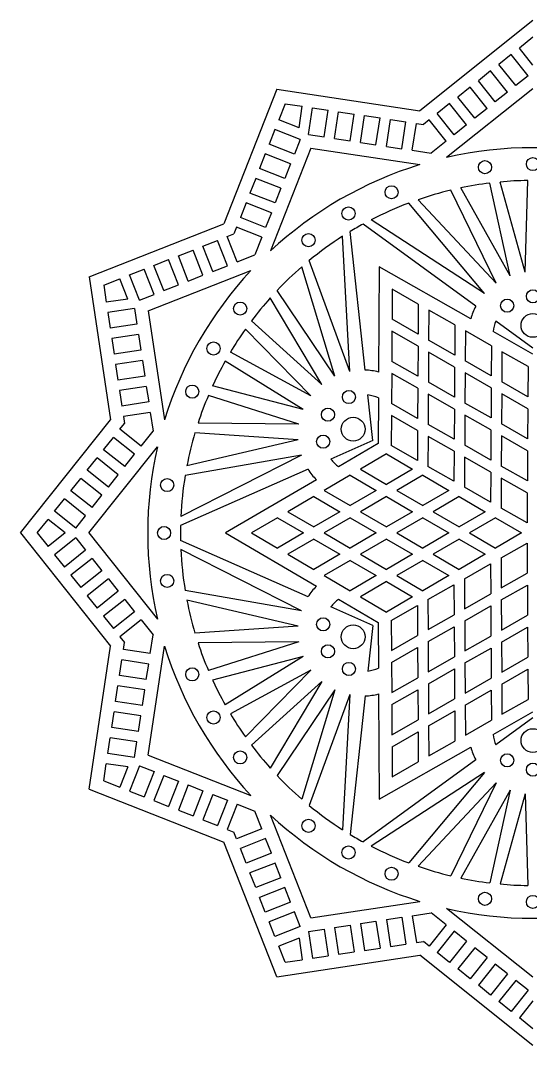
# Model space of a CAD drawing. Extents: x 188 to 724, y -185 to -14.
# Drawn here: x 188.3 to 266.1, y -177.6 to -21.3 of the extents above; entities that cross this region are included whole.
import ezdxf

# ---------------------------------------------------------------- set-up
doc = ezdxf.new("R2010")
doc.units = 0
doc.layers.get('0').update_dxf_attribs({"linetype": 'CONTINUOUS'})

msp = doc.modelspace()

# ---------------------------------------------------------------- linework, layer by layer
for p, q in [((266.469213, -21.266505), (249.208941, -35.019513)), ((266.469213, -23.823763), (264.400084, -25.472448)), ((263.148744, -26.469517), (261.271734, -27.965122)), ((265.728591, -29.707271), (263.148744, -26.469517)), ((266.469213, -28.069242), (264.400084, -25.472448)), ((263.85158, -31.202875), (261.271734, -27.965122)), ((260.020394, -28.962191), (258.143383, -30.457796)), ((262.60024, -32.199945), (260.020394, -28.962191)), ((260.72323, -33.695549), (258.143383, -30.457796)), ((265.728591, -29.707271), (263.85158, -31.202875)), ((227.384604, -31.739195), (219.313274, -52.279784)), ((227.384604, -31.739195), (249.208941, -35.019513)), ((266.469213, -31.6744), (253.309219, -42.160301)), ((256.892043, -31.454865), (255.015033, -32.950469)), ((259.47189, -34.692619), (256.892043, -31.454865)), ((262.60024, -32.199945), (260.72323, -33.695549)), ((228.663233, -33.953845), (227.695657, -36.416212)), ((228.663233, -33.953845), (231.279493, -34.347083)), ((230.785972, -37.630537), (231.279493, -34.347083)), ((253.763693, -33.947539), (251.886682, -35.443143)), ((256.343539, -37.185293), (253.763693, -33.947539)), ((257.594879, -36.188223), (255.015033, -32.950469)), ((232.246385, -38.678801), (232.861721, -34.584901)), ((232.861721, -34.584901), (235.235061, -34.941627)), ((234.619726, -39.035527), (235.235061, -34.941627)), ((236.201953, -39.273345), (236.817289, -35.179445)), ((236.817289, -35.179445), (239.190629, -35.536171)), ((238.575294, -39.630071), (239.190629, -35.536171)), ((240.157521, -39.867888), (240.772857, -35.773988)), ((240.772857, -35.773988), (243.146197, -36.130714)), ((254.466529, -38.680897), (251.886682, -35.443143)), ((259.47189, -34.692619), (257.594879, -36.188223)), ((230.785972, -37.630537), (227.695657, -36.416212)), ((242.530862, -40.224615), (243.146197, -36.130714)), ((244.113089, -40.462432), (244.728424, -36.368532)), ((244.728424, -36.368532), (247.101765, -36.725258)), ((246.486429, -40.819158), (247.101765, -36.725258)), ((248.068657, -41.056976), (248.683992, -36.963075)), ((248.683992, -36.963075), (249.773601, -37.12685)), ((250.635342, -36.440213), (249.773601, -37.12685)), ((253.215188, -39.677967), (250.635342, -36.440213)), ((256.343539, -37.185293), (254.466529, -38.680897)), ((227.110499, -37.90537), (226.232763, -40.139107)), ((230.963589, -39.419424), (227.110499, -37.90537)), ((232.246385, -38.678801), (234.619726, -39.035527)), ((230.085852, -41.65316), (226.232763, -40.139107)), ((230.963589, -39.419424), (230.085852, -41.65316)), ((236.201953, -39.273345), (238.575294, -39.630071)), ((240.157521, -39.867888), (242.530862, -40.224615)), ((244.113089, -40.462432), (246.486429, -40.819158)), ((253.215188, -39.677967), (250.942413, -41.488917)), ((225.647605, -41.628264), (224.769869, -43.862001)), ((229.500695, -43.142318), (225.647605, -41.628264)), ((232.588551, -40.752696), (226.434613, -56.41375)), ((232.588551, -40.752696), (249.228391, -43.253756)), ((248.068657, -41.056976), (250.942413, -41.488917)), ((229.500695, -43.142318), (228.622958, -45.376054)), ((228.622958, -45.376054), (224.769869, -43.862001)), ((224.184711, -45.351158), (223.306975, -47.584895)), ((228.037801, -46.865212), (224.184711, -45.351158)), ((228.037801, -46.865212), (227.160064, -49.098949)), ((262.972593, -60.22456), (255.449172, -46.809307)), ((262.972593, -60.22456), (259.898424, -46.070887)), ((265.280648, -59.655675), (261.481793, -45.899692)), ((265.280648, -59.655675), (265.669213, -45.673832)), ((227.160064, -49.098949), (223.306975, -47.584895)), ((260.867749, -61.329267), (253.922385, -47.152283)), ((222.721817, -49.074052), (221.844081, -51.307789)), ((226.574907, -50.588106), (222.721817, -49.074052)), ((259.088441, -62.905596), (247.535868, -49.111679)), ((260.867749, -61.329267), (248.946387, -48.603336)), ((225.69717, -52.821843), (221.844081, -51.307789)), ((226.574907, -50.588106), (225.69717, -52.821843)), ((198.772684, -60.351114), (219.313274, -52.279784)), ((221.258923, -52.796947), (220.855951, -53.822462)), ((225.112013, -54.311), (221.258923, -52.796947)), ((257.738078, -64.861936), (240.588058, -52.306679)), ((259.088441, -62.905596), (241.793891, -51.664294)), ((219.830436, -54.225434), (220.855951, -53.822462)), ((221.34449, -58.078523), (219.830436, -54.225434)), ((225.112013, -54.311), (224.049207, -57.015717)), ((238.523581, -74.778724), (237.435602, -54.180553)), ((240.893002, -74.587445), (238.594841, -53.457463)), ((212.384648, -57.151222), (214.618384, -56.273485)), ((216.132438, -60.126575), (214.618384, -56.273485)), ((216.107542, -55.688328), (218.341278, -54.810591)), ((217.621596, -59.541417), (216.107542, -55.688328)), ((219.855332, -58.663681), (218.341278, -54.810591)), ((208.661754, -58.614116), (210.89549, -57.736379)), ((212.409544, -61.589469), (210.89549, -57.736379)), ((213.898701, -61.004311), (212.384648, -57.151222)), ((221.34449, -58.078523), (224.049207, -57.015717)), ((204.938859, -60.07701), (207.172596, -59.199274)), ((208.68665, -63.052363), (207.172596, -59.199274)), ((207.786186, -65.555062), (223.447239, -59.401123)), ((210.175807, -62.467205), (208.661754, -58.614116)), ((217.621596, -59.541417), (219.855332, -58.663681)), ((236.268786, -75.531485), (231.208488, -58.844317)), ((238.523581, -74.778724), (232.353984, -57.876944)), ((243.022125, -58.824175), (242.925647, -74.883477)), ((256.978127, -66.770274), (243.022125, -58.824175)), ((198.772684, -60.351114), (202.053002, -82.175452)), ((200.987334, -61.629743), (203.449702, -60.662168)), ((204.664027, -63.752483), (203.449702, -60.662168)), ((206.452913, -63.930099), (204.938859, -60.07701)), ((213.898701, -61.004311), (216.132438, -60.126575)), ((200.987334, -61.629743), (201.380573, -64.246004)), ((210.175807, -62.467205), (212.409544, -61.589469)), ((236.268786, -75.531485), (227.46384, -62.428131)), ((245.001564, -62.252664), (244.974006, -66.839894)), ((248.988, -64.522413), (245.001564, -62.252664)), ((204.664027, -63.752483), (201.380573, -64.246004)), ((206.452913, -63.930099), (208.68665, -63.052363)), ((234.259659, -76.80198), (226.40342, -63.57888)), ((205.71229, -65.212895), (201.61839, -65.828231)), ((205.71229, -65.212895), (206.069017, -67.586236)), ((207.786186, -65.555062), (210.287245, -82.194902)), ((248.988, -64.522413), (248.960442, -69.109643)), ((250.582575, -65.430313), (250.555017, -70.017542)), ((254.569011, -67.700062), (250.582575, -65.430313)), ((201.61839, -65.828231), (201.975116, -68.201572)), ((234.259659, -76.80198), (223.539304, -67.062835)), ((248.960442, -69.109643), (244.974006, -66.839894)), ((266.469213, -71.253861), (260.818848, -67.117319)), ((206.069017, -67.586236), (201.975116, -68.201572)), ((232.612963, -78.516372), (222.59936, -68.348476)), ((244.962982, -68.674786), (244.935424, -73.262016)), ((248.949419, -70.944535), (244.962982, -68.674786)), ((254.569011, -67.700062), (254.541453, -72.287291)), ((256.163586, -68.607961), (256.136028, -73.195191)), ((260.150023, -70.87771), (256.163586, -68.607961)), ((266.469213, -72.174194), (260.401564, -68.719469)), ((206.306834, -69.168463), (202.212934, -69.783799)), ((202.212934, -69.783799), (202.56966, -72.15714)), ((206.306834, -69.168463), (206.66356, -71.541804)), ((254.541453, -72.287291), (250.555017, -70.017542)), ((206.66356, -71.541804), (202.56966, -72.15714)), ((232.612963, -78.516372), (220.310049, -71.861957)), ((248.949419, -70.944535), (248.921861, -75.531764)), ((250.543994, -71.852434), (250.516435, -76.439664)), ((254.53043, -74.122183), (250.543994, -71.852434)), ((260.150023, -70.87771), (260.122464, -75.46494)), ((261.744597, -71.785609), (261.717039, -76.372839)), ((265.731034, -74.055358), (261.744597, -71.785609)), ((206.901378, -73.124031), (202.807478, -73.739367)), ((206.901378, -73.124031), (207.258104, -75.497372)), ((231.424398, -80.575027), (219.510049, -73.247598)), ((248.921861, -75.531764), (244.935424, -73.262016)), ((260.122464, -75.46494), (256.136028, -73.195191)), ((202.807478, -73.739367), (203.164204, -76.112708)), ((254.53043, -74.122183), (254.502872, -78.709413)), ((256.125005, -75.030083), (256.097447, -79.617312)), ((260.111441, -77.299831), (256.125005, -75.030083)), ((265.731034, -74.055358), (265.703476, -78.642588)), ((207.258104, -75.497372), (203.164204, -76.112708)), ((244.924401, -75.096908), (244.896843, -79.684137)), ((248.910838, -77.366656), (244.924401, -75.096908)), ((254.502872, -78.709413), (250.516435, -76.439664)), ((265.703476, -78.642588), (261.717039, -76.372839)), ((207.495921, -77.079599), (203.402021, -77.694935)), ((203.402021, -77.694935), (203.758747, -80.068276)), ((207.495921, -77.079599), (207.852648, -79.45294)), ((231.424398, -80.575027), (217.61194, -76.98694)), ((248.910838, -77.366656), (248.88328, -81.953886)), ((260.111441, -77.299831), (260.083883, -81.887061)), ((207.852648, -79.45294), (203.758747, -80.068276)), ((230.763039, -82.858304), (216.968514, -78.443776)), ((242.063004, -85.344793), (241.305836, -78.383162)), ((242.901981, -78.822858), (242.860036, -85.804959)), ((248.88328, -81.953886), (244.896843, -79.684137)), ((250.505412, -78.274556), (250.477854, -82.861786)), ((254.491849, -80.544305), (250.505412, -78.274556)), ((260.083883, -81.887061), (256.097447, -79.617312)), ((261.706016, -78.207731), (261.678458, -82.794961)), ((265.692452, -80.47748), (261.706016, -78.207731)), ((208.090465, -81.035167), (203.996565, -81.650503)), ((208.090465, -81.035167), (208.522406, -83.908924)), ((254.491849, -80.544305), (254.464291, -85.131534)), ((265.692452, -80.47748), (265.664894, -85.06471)), ((188.299994, -99.435724), (202.053002, -82.175452)), ((203.473702, -83.601853), (204.160339, -82.740111)), ((203.996565, -81.650503), (204.160339, -82.740111)), ((230.763039, -82.858304), (215.383379, -82.666151)), ((244.88582, -81.519029), (244.858262, -86.106259)), ((248.872256, -83.788778), (244.88582, -81.519029)), ((256.086423, -81.452204), (256.058865, -86.039434)), ((260.07286, -83.721953), (256.086423, -81.452204)), ((265.664894, -85.06471), (261.678458, -82.794961)), ((206.711456, -86.181699), (203.473702, -83.601853)), ((206.711456, -86.181699), (208.522406, -83.908924)), ((230.667322, -85.233506), (214.917011, -84.159876)), ((248.872256, -83.788778), (248.844698, -88.376008)), ((254.464291, -85.131534), (250.477854, -82.861786)), ((260.07286, -83.721953), (260.045302, -88.309183)), ((200.981028, -86.730203), (202.476633, -84.853193)), ((205.714386, -87.433039), (202.476633, -84.853193)), ((230.667322, -85.233506), (213.685661, -89.194743)), ((242.063004, -85.344793), (235.655471, -88.169881)), ((242.860036, -85.804959), (236.834332, -89.332335)), ((250.466831, -84.696677), (250.439273, -89.283907)), ((254.453267, -86.966426), (250.466831, -84.696677)), ((261.667434, -84.629853), (261.639876, -89.217082)), ((265.653871, -86.899601), (261.667434, -84.629853)), ((198.70789, -99.435724), (209.193791, -86.27573)), ((204.218782, -89.31005), (200.981028, -86.730203)), ((204.218782, -89.31005), (205.714386, -87.433039)), ((244.120082, -87.384823), (240.161204, -89.702304)), ((244.120082, -87.384823), (248.078961, -89.702304)), ((248.844698, -88.376008), (244.858262, -86.106259)), ((254.453267, -86.966426), (254.425709, -91.553656)), ((260.045302, -88.309183), (256.058865, -86.039434)), ((265.653871, -86.899601), (265.626313, -91.486831)), ((198.488355, -89.858554), (199.983959, -87.981543)), ((203.221713, -90.56139), (199.983959, -87.981543)), ((231.142809, -87.562596), (212.76028, -96.919465)), ((231.142809, -87.562596), (213.420639, -90.670459)), ((256.047842, -87.874326), (256.020284, -92.461556)), ((260.034278, -90.144075), (256.047842, -87.874326)), ((201.726108, -92.4384), (198.488355, -89.858554)), ((201.726108, -92.4384), (203.221713, -90.56139)), ((232.161867, -89.710215), (212.713686, -98.28494)), ((238.577652, -90.629296), (234.618774, -92.946777)), ((238.577652, -90.629296), (242.536531, -92.946777)), ((240.161204, -89.702304), (244.120082, -92.019785)), ((248.078961, -89.702304), (244.120082, -92.019785)), ((249.662512, -90.629296), (245.703633, -92.946777)), ((249.662512, -90.629296), (253.62139, -92.946777)), ((254.425709, -91.553656), (250.439273, -89.283907)), ((260.034278, -90.144075), (260.00672, -94.731304)), ((265.626313, -91.486831), (261.639876, -89.217082)), ((195.995681, -92.986904), (197.491285, -91.109894)), ((200.729039, -93.68974), (197.491285, -91.109894)), ((233.434561, -91.322521), (219.575036, -99.435724)), ((261.628853, -91.051974), (261.601295, -95.639204)), ((265.61529, -93.321723), (261.628853, -91.051974)), ((199.233434, -95.566751), (195.995681, -92.986904)), ((199.233434, -95.566751), (200.729039, -93.68974)), ((234.618774, -92.946777), (238.577652, -95.264258)), ((242.536531, -92.946777), (238.577652, -95.264258)), ((245.703633, -92.946777), (249.662512, -95.264258)), ((253.62139, -92.946777), (249.662512, -95.264258)), ((260.00672, -94.731304), (256.020284, -92.461556)), ((265.61529, -93.321723), (265.587731, -97.908953)), ((193.503007, -96.115255), (194.998611, -94.238244)), ((198.236365, -96.818091), (194.998611, -94.238244)), ((233.035223, -93.87377), (229.076344, -96.191251)), ((233.035223, -93.87377), (236.994101, -96.191251)), ((244.120082, -93.87377), (240.161204, -96.191251)), ((244.120082, -93.87377), (248.078961, -96.191251)), ((255.204942, -93.87377), (251.246063, -96.191251)), ((255.204942, -93.87377), (259.16382, -96.191251)), ((196.740761, -98.695101), (193.503007, -96.115255)), ((196.740761, -98.695101), (198.236365, -96.818091)), ((229.076344, -96.191251), (233.035223, -98.508731)), ((236.994101, -96.191251), (233.035223, -98.508731)), ((240.161204, -96.191251), (244.120082, -98.508731)), ((248.078961, -96.191251), (244.120082, -98.508731)), ((251.246063, -96.191251), (255.204942, -98.508731)), ((259.16382, -96.191251), (255.204942, -98.508731)), ((265.587731, -97.908953), (261.601295, -95.639204)), ((190.857253, -99.435724), (192.505937, -97.366595)), ((195.102731, -99.435724), (192.505937, -97.366595)), ((227.492793, -97.118243), (223.533914, -99.435724)), ((227.492793, -97.118243), (231.451671, -99.435724)), ((238.577652, -97.118243), (234.618774, -99.435724)), ((238.577652, -97.118243), (242.536531, -99.435724)), ((249.662512, -97.118243), (245.703633, -99.435724)), ((249.662512, -97.118243), (253.62139, -99.435724)), ((260.747371, -97.118243), (256.788493, -99.435724)), ((260.747371, -97.118243), (264.70625, -99.435724)), ((188.299994, -99.435724), (202.053002, -116.695996)), ((190.857253, -99.435724), (192.505937, -101.504853)), ((195.102731, -99.435724), (192.505937, -101.504853)), ((198.70789, -99.435724), (209.193791, -112.595718)), ((219.575036, -99.435724), (233.434561, -107.548927)), ((223.533914, -99.435724), (227.492793, -101.753205)), ((231.451671, -99.435724), (227.492793, -101.753205)), ((234.618774, -99.435724), (238.577652, -101.753205)), ((242.536531, -99.435724), (238.577652, -101.753205)), ((245.703633, -99.435724), (249.662512, -101.753205)), ((253.62139, -99.435724), (249.662512, -101.753205)), ((256.788493, -99.435724), (260.747371, -101.753205)), ((264.70625, -99.435724), (260.747371, -101.753205)), ((196.740761, -100.176346), (193.503007, -102.756193)), ((196.740761, -100.176346), (198.236365, -102.053357)), ((232.161867, -109.161232), (212.713686, -100.586508)), ((233.035223, -100.362716), (229.076344, -102.680197)), ((233.035223, -100.362716), (236.994101, -102.680197)), ((244.120082, -100.362716), (240.161204, -102.680197)), ((244.120082, -100.362716), (248.078961, -102.680197)), ((255.204942, -100.362716), (251.246063, -102.680197)), ((255.204942, -100.362716), (259.16382, -102.680197)), ((261.601295, -103.232244), (265.587731, -100.962495)), ((265.587731, -100.962495), (265.61529, -105.549725)), ((193.503007, -102.756193), (194.998611, -104.633203)), ((198.236365, -102.053357), (194.998611, -104.633203)), ((231.142809, -111.308852), (212.76028, -101.951983)), ((229.076344, -102.680197), (233.035223, -104.997678)), ((236.994101, -102.680197), (233.035223, -104.997678)), ((240.161204, -102.680197), (244.120082, -104.997678)), ((248.078961, -102.680197), (244.120082, -104.997678)), ((251.246063, -102.680197), (255.204942, -104.997678)), ((259.16382, -102.680197), (255.204942, -104.997678)), ((199.233434, -103.304697), (195.995681, -105.884543)), ((199.233434, -103.304697), (200.729039, -105.181707)), ((238.577652, -103.607189), (234.618774, -105.92467)), ((238.577652, -103.607189), (242.536531, -105.92467)), ((249.662512, -103.607189), (245.703633, -105.92467)), ((249.662512, -103.607189), (253.62139, -105.92467)), ((256.020284, -106.409892), (260.00672, -104.140143)), ((260.00672, -104.140143), (260.034278, -108.727373)), ((261.601295, -103.232244), (261.628853, -107.819473)), ((195.995681, -105.884543), (197.491285, -107.761554)), ((200.729039, -105.181707), (197.491285, -107.761554)), ((234.618774, -105.92467), (238.577652, -108.242151)), ((242.536531, -105.92467), (238.577652, -108.242151)), ((245.703633, -105.92467), (249.662512, -108.242151)), ((253.62139, -105.92467), (249.662512, -108.242151)), ((261.628853, -107.819473), (265.61529, -105.549725)), ((201.726108, -106.433047), (198.488355, -109.012894)), ((201.726108, -106.433047), (203.221713, -108.310058)), ((244.120082, -106.851663), (240.161204, -109.169143)), ((244.120082, -106.851663), (248.078961, -109.169143)), ((250.439273, -109.58754), (254.425709, -107.317792)), ((254.425709, -107.317792), (254.453267, -111.905021)), ((256.020284, -106.409892), (256.047842, -110.997122)), ((261.639876, -109.654365), (265.626313, -107.384616)), ((265.626313, -107.384616), (265.653871, -111.971846)), ((198.488355, -109.012894), (199.983959, -110.889904)), ((203.221713, -108.310058), (199.983959, -110.889904)), ((231.142809, -111.308852), (213.420639, -108.200989)), ((240.161204, -109.169143), (244.120082, -111.486624)), ((248.078961, -109.169143), (244.120082, -111.486624)), ((256.047842, -110.997122), (260.034278, -108.727373)), ((204.218782, -109.561398), (200.981028, -112.141244)), ((204.218782, -109.561398), (205.714386, -111.438408)), ((230.667322, -113.637942), (213.685661, -109.676705)), ((242.063004, -113.526655), (235.655471, -110.701567)), ((236.834332, -109.539113), (242.860036, -113.066489)), ((244.858262, -112.765189), (248.844698, -110.49544)), ((248.844698, -110.49544), (248.872256, -115.08267)), ((250.439273, -109.58754), (250.466831, -114.17477)), ((256.058865, -112.832014), (260.045302, -110.562265)), ((260.045302, -110.562265), (260.07286, -115.149495)), ((261.639876, -109.654365), (261.667434, -114.241595)), ((200.981028, -112.141244), (202.476633, -114.018255)), ((205.714386, -111.438408), (202.476633, -114.018255)), ((250.466831, -114.17477), (254.453267, -111.905021)), ((261.667434, -114.241595), (265.653871, -111.971846)), ((206.711456, -112.689748), (203.473702, -115.269595)), ((206.711456, -112.689748), (208.522406, -114.962524)), ((230.667322, -113.637942), (214.917011, -114.711572)), ((242.063004, -113.526655), (241.305836, -120.488285)), ((242.860036, -113.066489), (242.901981, -120.048589)), ((244.858262, -112.765189), (244.88582, -117.352418)), ((250.477854, -116.009662), (254.464291, -113.739913)), ((254.464291, -113.739913), (254.491849, -118.327143)), ((256.058865, -112.832014), (256.086423, -117.419243)), ((261.678458, -116.076487), (265.664894, -113.806738)), ((265.664894, -113.806738), (265.692452, -118.393968)), ((203.473702, -115.269595), (204.160339, -116.131336)), ((208.090465, -117.83628), (208.522406, -114.962524)), ((244.88582, -117.352418), (248.872256, -115.08267)), ((256.086423, -117.419243), (260.07286, -115.149495)), ((198.772684, -138.520333), (202.053002, -116.695996)), ((203.996565, -117.220945), (204.160339, -116.131336)), ((208.090465, -117.83628), (203.996565, -117.220945)), ((207.786186, -133.316386), (210.287245, -116.676546)), ((230.763039, -116.013144), (215.383379, -116.205296)), ((230.763039, -116.013144), (216.968514, -120.427672)), ((244.896843, -119.18731), (248.88328, -116.917562)), ((248.88328, -116.917562), (248.910838, -121.504791)), ((250.477854, -116.009662), (250.505412, -120.596892)), ((256.097447, -119.254135), (260.083883, -116.984386)), ((260.083883, -116.984386), (260.111441, -121.571616)), ((261.678458, -116.076487), (261.706016, -120.663717)), ((203.402021, -121.176513), (203.758747, -118.803172)), ((207.852648, -119.418507), (203.758747, -118.803172)), ((231.424398, -118.29642), (217.61194, -121.884507)), ((231.424398, -118.29642), (219.510049, -125.62385)), ((250.505412, -120.596892), (254.491849, -118.327143)), ((261.706016, -120.663717), (265.692452, -118.393968)), ((207.495921, -121.791848), (207.852648, -119.418507)), ((232.612963, -120.355076), (220.310049, -127.00949)), ((232.612963, -120.355076), (222.59936, -130.522972)), ((244.896843, -119.18731), (244.924401, -123.77454)), ((250.516435, -122.431784), (254.502872, -120.162035)), ((254.502872, -120.162035), (254.53043, -124.749264)), ((256.097447, -119.254135), (256.125005, -123.841365)), ((261.717039, -122.498608), (265.703476, -120.22886)), ((265.703476, -120.22886), (265.731034, -124.816089)), ((207.495921, -121.791848), (203.402021, -121.176513)), ((244.924401, -123.77454), (248.910838, -121.504791)), ((256.125005, -123.841365), (260.111441, -121.571616)), ((202.807478, -125.13208), (203.164204, -122.75874)), ((207.258104, -123.374075), (203.164204, -122.75874)), ((206.901378, -125.747416), (207.258104, -123.374075)), ((234.259659, -122.069468), (223.539304, -131.808613)), ((234.259659, -122.069468), (226.40342, -135.292568)), ((236.268786, -123.339962), (227.46384, -136.443316)), ((236.268786, -123.339962), (231.208488, -140.02713)), ((244.935424, -125.609432), (248.921861, -123.339683)), ((248.921861, -123.339683), (248.949419, -127.926913)), ((250.516435, -122.431784), (250.543994, -127.019013)), ((256.136028, -125.676257), (260.122464, -123.406508)), ((260.122464, -123.406508), (260.150023, -127.993738)), ((261.717039, -122.498608), (261.744597, -127.085838)), ((238.523581, -124.092724), (232.353984, -140.994504)), ((238.523581, -124.092724), (237.435602, -144.690895)), ((240.893002, -124.284003), (238.594841, -145.413984)), ((242.925647, -123.98797), (243.022125, -140.047272)), ((250.543994, -127.019013), (254.53043, -124.749264)), ((261.744597, -127.085838), (265.731034, -124.816089)), ((206.901378, -125.747416), (202.807478, -125.13208)), ((244.935424, -125.609432), (244.962982, -130.196662)), ((250.555017, -128.853905), (254.541453, -126.584156)), ((254.541453, -126.584156), (254.569011, -131.171386)), ((256.136028, -125.676257), (256.163586, -130.263486)), ((202.212934, -129.087648), (202.56966, -126.714308)), ((206.66356, -127.329643), (202.56966, -126.714308)), ((206.306834, -129.702984), (206.66356, -127.329643)), ((244.962982, -130.196662), (248.949419, -127.926913)), ((256.163586, -130.263486), (260.150023, -127.993738)), ((260.401564, -130.151978), (266.469213, -126.697254)), ((266.469213, -127.617586), (260.818848, -131.754128)), ((206.306834, -129.702984), (202.212934, -129.087648)), ((250.555017, -128.853905), (250.582575, -133.441135)), ((201.61839, -133.043216), (201.975116, -130.669876)), ((206.069017, -131.285211), (201.975116, -130.669876)), ((205.71229, -133.658552), (206.069017, -131.285211)), ((244.974006, -132.031554), (248.960442, -129.761805)), ((248.960442, -129.761805), (248.988, -134.349034)), ((250.582575, -133.441135), (254.569011, -131.171386)), ((243.022125, -140.047272), (256.978127, -132.101173)), ((244.974006, -132.031554), (245.001564, -136.618783)), ((205.71229, -133.658552), (201.61839, -133.043216)), ((207.786186, -133.316386), (223.447239, -139.470324)), ((257.738078, -134.009512), (240.588058, -146.564768)), ((245.001564, -136.618783), (248.988, -134.349034)), ((200.987334, -137.241704), (201.380573, -134.625444)), ((204.664027, -135.118965), (201.380573, -134.625444)), ((204.664027, -135.118965), (203.449702, -138.20928)), ((206.452913, -134.941348), (204.938859, -138.794438)), ((206.452913, -134.941348), (208.68665, -135.819085)), ((208.68665, -135.819085), (207.172596, -139.672174)), ((259.088441, -135.965851), (241.793891, -147.207154)), ((259.088441, -135.965851), (247.535868, -149.759769)), ((200.987334, -137.241704), (203.449702, -138.20928)), ((210.175807, -136.404242), (208.661754, -140.257332)), ((210.175807, -136.404242), (212.409544, -137.281979)), ((212.409544, -137.281979), (210.89549, -141.135068)), ((260.867749, -137.54218), (248.946387, -150.268111)), ((260.867749, -137.54218), (253.922385, -151.719164)), ((198.772684, -138.520333), (219.313274, -146.591663)), ((204.938859, -138.794438), (207.172596, -139.672174)), ((213.898701, -137.867136), (212.384648, -141.720226)), ((213.898701, -137.867136), (216.132438, -138.744873)), ((216.132438, -138.744873), (214.618384, -142.597962)), ((262.972593, -138.646888), (255.449172, -152.06214)), ((262.972593, -138.646888), (259.898424, -152.80056)), ((208.661754, -140.257332), (210.89549, -141.135068)), ((217.621596, -139.33003), (216.107542, -143.18312)), ((217.621596, -139.33003), (219.855332, -140.207767)), ((219.855332, -140.207767), (218.341278, -144.060856)), ((265.280648, -139.215772), (261.481793, -152.971755)), ((265.280648, -139.215772), (265.669213, -153.197616)), ((212.384648, -141.720226), (214.618384, -142.597962)), ((221.34449, -140.792924), (219.830436, -144.646014)), ((221.34449, -140.792924), (224.049207, -141.85573)), ((225.112013, -144.560447), (224.049207, -141.85573)), ((216.107542, -143.18312), (218.341278, -144.060856)), ((232.588551, -158.118751), (226.434613, -142.457698)), ((219.830436, -144.646014), (220.855951, -145.048985)), ((221.258923, -146.074501), (220.855951, -145.048985)), ((225.112013, -144.560447), (221.258923, -146.074501)), ((227.384604, -167.132253), (219.313274, -146.591663)), ((225.69717, -146.049605), (221.844081, -147.563659)), ((226.574907, -148.283341), (225.69717, -146.049605)), ((222.721817, -149.797395), (221.844081, -147.563659)), ((226.574907, -148.283341), (222.721817, -149.797395)), ((227.160064, -149.772499), (223.306975, -151.286553)), ((228.037801, -152.006236), (227.160064, -149.772499)), ((224.184711, -153.520289), (223.306975, -151.286553)), ((228.037801, -152.006236), (224.184711, -153.520289)), ((228.622958, -153.495393), (224.769869, -155.009447)), ((229.500695, -155.72913), (228.622958, -153.495393)), ((225.647605, -157.243183), (224.769869, -155.009447)), ((229.500695, -155.72913), (225.647605, -157.243183)), ((232.588551, -158.118751), (249.228391, -155.617692)), ((230.085852, -157.218287), (226.232763, -158.732341)), ((230.963589, -159.452024), (230.085852, -157.218287)), ((248.068657, -157.814472), (250.942413, -157.382531)), ((248.068657, -157.814472), (248.683992, -161.908372)), ((253.215188, -159.193481), (250.942413, -157.382531)), ((266.469213, -167.197047), (253.309219, -156.711146)), ((227.110499, -160.966078), (226.232763, -158.732341)), ((230.963589, -159.452024), (227.110499, -160.966078)), ((236.201953, -159.598103), (238.575294, -159.241377)), ((238.575294, -159.241377), (239.190629, -163.335277)), ((240.157521, -159.003559), (242.530862, -158.646833)), ((240.157521, -159.003559), (240.772857, -163.097459)), ((242.530862, -158.646833), (243.146197, -162.740733)), ((244.113089, -158.409016), (246.486429, -158.052289)), ((244.113089, -158.409016), (244.728424, -162.502916)), ((246.486429, -158.052289), (247.101765, -162.14619)), ((253.215188, -159.193481), (250.635342, -162.431235)), ((232.246385, -160.192646), (234.619726, -159.83592)), ((232.246385, -160.192646), (232.861721, -164.286547)), ((234.619726, -159.83592), (235.235061, -163.929821)), ((236.201953, -159.598103), (236.817289, -163.692003)), ((254.466529, -160.190551), (251.886682, -163.428304)), ((256.343539, -161.686155), (254.466529, -160.190551)), ((230.785972, -161.24091), (227.695657, -162.455235)), ((228.663233, -164.917603), (227.695657, -162.455235)), ((230.785972, -161.24091), (231.279493, -164.524364)), ((244.728424, -162.502916), (247.101765, -162.14619)), ((248.683992, -161.908372), (249.773601, -161.744598)), ((250.635342, -162.431235), (249.773601, -161.744598)), ((256.343539, -161.686155), (253.763693, -164.923909)), ((227.384604, -167.132253), (249.208941, -163.851935)), ((232.861721, -164.286547), (235.235061, -163.929821)), ((236.817289, -163.692003), (239.190629, -163.335277)), ((240.772857, -163.097459), (243.146197, -162.740733)), ((266.469213, -177.604943), (249.208941, -163.851935)), ((253.763693, -164.923909), (251.886682, -163.428304)), ((257.594879, -162.683224), (255.015033, -165.920978)), ((259.47189, -164.178829), (257.594879, -162.683224)), ((228.663233, -164.917603), (231.279493, -164.524364)), ((259.47189, -164.178829), (256.892043, -167.416582)), ((260.72323, -165.175898), (258.143383, -168.413652)), ((262.60024, -166.671503), (260.72323, -165.175898)), ((256.892043, -167.416582), (255.015033, -165.920978)), ((262.60024, -166.671503), (260.020394, -169.909256)), ((260.020394, -169.909256), (258.143383, -168.413652)), ((263.85158, -167.668572), (261.271734, -170.906326)), ((265.728591, -169.164176), (263.85158, -167.668572)), ((265.728591, -169.164176), (263.148744, -172.40193)), ((263.148744, -172.40193), (261.271734, -170.906326)), ((266.469213, -170.802206), (264.400084, -173.399)), ((266.469213, -175.047684), (264.400084, -173.399))]:
    msp.add_line(p, q)
for centre, radius in [((266.469213, -43.16788), 1), ((259.156828, -43.64505), 1), ((244.906588, -47.46339), 1), ((238.335291, -50.706342), 1), ((232.241165, -54.775776), 1), ((266.469213, -63.333589), 1), ((262.541267, -64.763245), 1), ((221.809265, -65.207676), 1), ((266.469213, -67.775326), 1.814337), ((217.739831, -71.301802), 1), ((214.49688, -77.873098), 1), ((238.405939, -78.697783), 1), ((235.203848, -81.384657), 1), ((239.050504, -83.605525), 1.814337), ((234.477992, -85.501186), 1), ((210.678539, -92.123339), 1), ((210.201369, -99.435724), 1), ((210.678539, -106.748109), 1), ((234.477992, -113.370262), 1), ((239.050504, -115.265923), 1.814337), ((235.203848, -117.486791), 1), ((214.49688, -120.998349), 1), ((238.405939, -120.173665), 1), ((217.739831, -127.569646), 1), ((266.469213, -131.096122), 1.814337), ((221.809265, -133.663772), 1), ((262.541267, -134.108203), 1), ((266.469213, -135.537858), 1), ((232.241165, -144.095672), 1), ((238.335291, -148.165106), 1), ((244.906588, -151.408057), 1), ((259.156828, -155.226398), 1), ((266.469213, -155.703568), 1)]:
    msp.add_circle(centre, radius)
for centre, radius, start, end in [((266.469213, -99.435724), 58.767844, 77.059923, 102.940077), ((266.469213, -99.435724), 58.767844, 107.059923, 132.940077), ((266.469213, -99.435724), 53.767844, 97.019473, 101.826922), ((266.469213, -99.435724), 53.767844, 90.852523, 95.322317), ((266.469213, -99.435724), 53.767844, 103.494493, 109.019982), ((266.469213, -99.435724), 53.767844, 110.617735, 117.317659), ((266.469213, -99.435724), 53.767844, 118.773615, 121.226385), ((266.469213, -99.435724), 53.767844, 122.682341, 129.382265), ((266.469213, -99.435724), 58.767844, 137.059923, 162.940077), ((266.469213, -99.435724), 53.767844, 130.980018, 136.505507), ((266.469213, -99.435724), 53.767844, 138.173078, 142.980527), ((266.469213, -69.444389), 9.860609, 152.307692, 164.264809), ((266.469213, -69.444389), 6.1108, 157.615969, 173.186996), ((266.469213, -99.435724), 53.767844, 144.677683, 149.147477), ((266.469213, -99.435724), 53.767844, 150.852523, 155.322317), ((240.495956, -84.440057), 9.860609, 75.735191, 87.692308), ((266.469213, -99.435724), 53.767844, 157.019473, 161.826922), ((240.495956, -84.440057), 6.1108, 66.813004, 82.384031), ((266.469213, -99.435724), 53.767844, 163.494493, 169.019982), ((266.469213, -99.435724), 58.767844, 167.059923, 192.940077), ((240.495956, -84.440057), 6.1108, 217.615969, 233.186996), ((266.469213, -99.435724), 53.767844, 170.617735, 177.317659), ((240.495956, -84.440057), 9.860609, 212.307692, 224.264809), ((266.469213, -99.435724), 53.767844, 178.773615, 181.226385), ((266.469213, -99.435724), 53.767844, 182.682341, 189.382265), ((240.495956, -114.431391), 9.860609, 135.735191, 147.692308), ((266.469213, -99.435724), 53.767844, 190.980018, 196.505507), ((240.495956, -114.431391), 6.1108, 126.813004, 142.384031), ((266.469213, -99.435724), 58.767844, 197.059923, 222.940077), ((266.469213, -99.435724), 53.767844, 198.173078, 202.980527), ((240.495956, -114.431391), 6.1108, 277.615969, 293.186996), ((266.469213, -99.435724), 53.767844, 204.677683, 209.147477), ((240.495956, -114.431391), 9.860609, 272.307692, 284.264809), ((266.469213, -99.435724), 53.767844, 210.852523, 215.322317), ((266.469213, -129.427058), 6.1108, 186.813004, 202.384031), ((266.469213, -99.435724), 53.767844, 217.019473, 221.826922), ((266.469213, -129.427058), 9.860609, 195.735191, 207.692308), ((266.469213, -99.435724), 53.767844, 223.494493, 229.019982), ((266.469213, -99.435724), 53.767844, 230.617735, 237.317659), ((266.469213, -99.435724), 58.767844, 227.059923, 252.940077), ((266.469213, -99.435724), 53.767844, 238.773615, 241.226385), ((266.469213, -99.435724), 53.767844, 242.682341, 249.382265), ((266.469213, -99.435724), 53.767844, 250.980018, 256.505507), ((266.469213, -99.435724), 53.767844, 258.173078, 262.980527), ((266.469213, -99.435724), 53.767844, 264.677683, 269.147477), ((266.469213, -99.435724), 58.767844, 257.059923, 282.940077)]:
    msp.add_arc(centre, radius, start, end)

doc.saveas('drawing.dxf')
